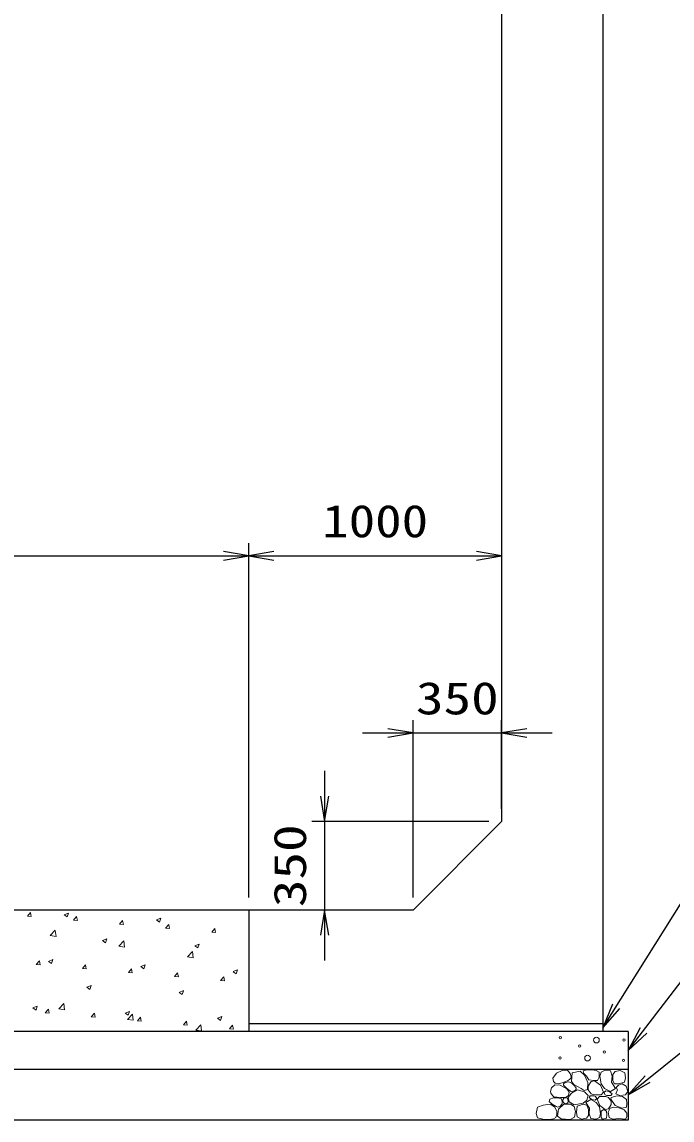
# Model space of a CAD drawing. Units: millimetres at full size. Extents: x 0 to 42050, y 0 to 29700.
# Drawn here: x 9878 to 12449, y 12470 to 16810 of the extents above; entities that cross this region are included whole.
import ezdxf
from ezdxf.enums import TextEntityAlignment as Align

# ---------------------------------------------------------------- set-up
doc = ezdxf.new("R2010")
doc.units = ezdxf.units.MM
for name, color, linetype, lineweight in [('D-DCR-HCHn', 4, 'Continuous', 9), ('D-STR-DIM', 7, 'Continuous', 25), ('D-STR-STRn', 1, 'Continuous', 25), ('D-STR-TXT', 7, 'Continuous', 25)]:
    doc.layers.add(name, color=color, linetype=linetype, lineweight=lineweight)
doc.styles.add('ＭＳ ゴシック', font='')
doc.styles.get('ＭＳ ゴシック').set_extended_font_data('MS Gothic')

# ---------------------------------------------------------------- blocks, each defined once
blk = doc.blocks.new('open_arrow')
at = {"color": 0, "linetype": 'Continuous', "lineweight": -2}
blk.add_lwpolyline([(7.5, 1.25), (0, 0), (7.5, -1.25)], dxfattribs=at)

msp = doc.modelspace()

# ---------------------------------------------------------------- linework, layer by layer
at = {"layer": 'D-DCR-HCHn'}
for p, q in [((9899.618, 13276.09), (9911.863, 13290.683)), ((9914.903, 13274.654), (9911.966, 13290.576)), ((10044.57, 13281.32), (10062.355, 13288.147)), ((10044.592, 13281.285), (10057.226, 13272.763)), ((10057.241, 13272.767), (10062.391, 13288.116)), ((9899.613, 13276.076), (9914.795, 13274.748)), ((10081.797, 13260.137), (10096.979, 13258.809)), ((10081.802, 13260.151), (10094.047, 13274.744)), ((10097.087, 13258.714), (10094.15, 13274.635)), ((10263.981, 13244.198), (10279.163, 13242.87)), ((10263.987, 13244.212), (10276.232, 13258.805)), ((10279.271, 13242.774), (10276.334, 13258.695)), ((10409.601, 13260.978), (10427.386, 13267.805)), ((10409.623, 13260.942), (10422.257, 13252.42)), ((10422.272, 13252.425), (10427.422, 13267.774)), ((10446.172, 13228.273), (10458.417, 13242.866)), ((10461.455, 13226.833), (10458.518, 13242.755)), ((10774.633, 13240.635), (10775, 13240.776)), ((10774.654, 13240.6), (10775, 13240.366)), ((9990.135, 13199.177), (10009.919, 13219.796)), ((9990.165, 13199.115), (10012.755, 13195.611)), ((10012.732, 13195.639), (10009.925, 13219.761)), ((10446.165, 13228.259), (10461.347, 13226.931)), ((10628.349, 13212.32), (10643.531, 13210.992)), ((10628.356, 13212.333), (10640.602, 13226.927)), ((10643.638, 13210.893), (10640.702, 13226.814)), ((10196.185, 13179.055), (10213.97, 13185.882)), ((10196.206, 13179.019), (10208.841, 13170.497)), ((10208.855, 13170.502), (10214.005, 13185.851)), ((10261.214, 13157.135), (10280.998, 13177.754)), ((10261.244, 13157.072), (10283.834, 13153.568)), ((10283.811, 13153.596), (10281.004, 13177.719)), ((10561.216, 13158.712), (10579.001, 13165.539)), ((10561.237, 13158.677), (10573.872, 13150.155)), ((10573.886, 13150.16), (10579.036, 13165.509)), ((10532.293, 13115.093), (10552.077, 13135.712)), ((10532.323, 13115.029), (10554.913, 13111.525)), ((10554.89, 13111.554), (10552.083, 13135.676)), ((9934.856, 13085.019), (9950.038, 13083.691)), ((9934.861, 13085.033), (9947.106, 13099.626)), ((9950.144, 13083.597), (9947.208, 13099.519)), ((9982.768, 13097.132), (10000.553, 13103.959)), ((9982.79, 13097.097), (9995.424, 13088.575)), ((9995.439, 13088.579), (10000.589, 13103.928)), ((10117.04, 13069.08), (10132.222, 13067.752)), ((10117.046, 13069.094), (10129.291, 13083.687)), ((10132.328, 13067.657), (10129.391, 13083.578)), ((10299.23, 13053.155), (10311.476, 13067.748)), ((10314.512, 13051.717), (10311.575, 13067.638)), ((10347.8, 13076.789), (10365.585, 13083.616)), ((10347.821, 13076.754), (10360.455, 13068.232)), ((10360.469, 13068.237), (10365.62, 13083.586)), ((10299.224, 13053.141), (10314.406, 13051.813)), ((10481.408, 13037.202), (10496.59, 13035.874)), ((10481.415, 13037.216), (10493.66, 13051.809)), ((10496.696, 13035.776), (10493.759, 13051.698)), ((10663.592, 13021.263), (10678.774, 13019.935)), ((10663.6, 13021.277), (10675.845, 13035.87)), ((10678.88, 13019.836), (10675.943, 13035.757)), ((10712.831, 13056.447), (10730.616, 13063.274)), ((10712.852, 13056.412), (10725.486, 13047.89)), ((10725.5, 13047.895), (10730.65, 13063.244)), ((10134.383, 12994.866), (10152.168, 13001.693)), ((10134.404, 12994.832), (10147.039, 12986.309)), ((10147.053, 12986.314), (10152.203, 13001.663)), ((10499.415, 12974.524), (10517.199, 12981.351)), ((10512.084, 12965.972), (10517.234, 12981.321)), ((10499.435, 12974.489), (10512.07, 12965.967)), ((9920.967, 12912.943), (9938.752, 12919.77)), ((9920.988, 12912.909), (9933.622, 12904.387)), ((9933.636, 12904.391), (9938.787, 12919.74)), ((9970.099, 12893.963), (9985.281, 12892.634)), ((9970.105, 12893.976), (9982.35, 12908.569)), ((9985.386, 12892.54), (9982.449, 12908.462)), ((10023.81, 12909.709), (10043.594, 12930.328)), ((10023.839, 12909.647), (10046.429, 12906.143)), ((10046.406, 12906.171), (10043.6, 12930.293)), ((10152.289, 12878.037), (10164.534, 12892.63)), ((10167.57, 12876.6), (10164.633, 12892.521)), ((10285.998, 12892.601), (10303.783, 12899.428)), ((10286.019, 12892.566), (10298.653, 12884.044)), ((10298.667, 12884.049), (10303.817, 12899.398)), ((10152.283, 12878.024), (10167.465, 12876.695)), ((10294.889, 12867.667), (10314.673, 12888.285)), ((10294.918, 12867.604), (10317.508, 12864.1)), ((10317.485, 12864.129), (10314.679, 12888.251)), ((10334.467, 12862.085), (10349.649, 12860.756)), ((10334.474, 12862.098), (10346.719, 12876.691)), ((10349.753, 12860.66), (10346.817, 12876.581)), ((10516.659, 12846.159), (10528.904, 12860.752)), ((10531.937, 12844.719), (10529, 12860.641)), ((10651.03, 12872.258), (10668.814, 12879.085)), ((10651.05, 12872.224), (10663.684, 12863.702)), ((10663.698, 12863.707), (10668.848, 12879.056)), ((10516.651, 12846.146), (10531.833, 12844.817)), ((10565.968, 12825.624), (10585.752, 12846.243)), ((10565.997, 12825.561), (10588.587, 12822.058)), ((10588.565, 12822.086), (10585.758, 12846.209)), ((10698.835, 12830.207), (10714.017, 12828.878)), ((10698.843, 12830.22), (10711.088, 12844.813)), ((10714.121, 12828.779), (10711.184, 12844.7))]:
    msp.add_line(p, q, dxfattribs=at)
for points in [[(12042.988, 12629.601), (12049.036, 12635.086), (12050.103, 12640.792), (12046.586, 12653.305), (12036.29, 12667.61), (12013.996, 12666.105), (11992.429, 12655.811), (11977.805, 12635.597), (11979.979, 12622.456), (11986.98, 12615.716), (11998.231, 12613.215), (12014.489, 12617.483), (12035.711, 12624.481)], [(12101.553, 12586.214), (12114.311, 12590.569), (12115.575, 12618.678), (12102.488, 12647.359), (12085.552, 12663.536), (12053.597, 12657.032), (12050.867, 12621.913), (12061.184, 12609.876), (12089.261, 12594.301)], [(12205.31, 12663.906), (12212.244, 12643.102), (12209.933, 12619.988), (12226.113, 12594.562), (12205.31, 12583.005), (12182.195, 12594.562), (12168.327, 12613.053), (12163.704, 12643.102), (12168.327, 12659.283), (12182.195, 12666.217)], [(12223.802, 12661.594), (12244.605, 12666.217), (12263.096, 12656.971), (12265.408, 12636.168), (12260.785, 12619.988), (12237.67, 12613.053), (12221.49, 12613.053), (12214.556, 12624.611), (12214.556, 12650.037)], [(11981.628, 12561.832), (11976.312, 12566.874), (11969.524, 12575.68), (11967.855, 12583.275), (11971.856, 12597.685), (11985.912, 12608.67), (12006.093, 12607.89), (12033.302, 12593.001), (12042.914, 12580.757), (12039.848, 12566.784), (12030.222, 12560.04), (12021.401, 12559.145), (12007.637, 12559.524), (11994.192, 12561.002)], [(12070.202, 12595.711), (12068.546, 12589.566), (12062.989, 12585.193), (12050.81, 12583.302), (12039.695, 12589.802), (12029.408, 12599.138), (12020.142, 12607.333), (12020.365, 12613.462), (12026.264, 12618.875), (12040.797, 12620.356), (12053.53, 12614.383), (12062.989, 12605.165), (12067.719, 12600.556)], [(12061.797, 12529.532), (12097.171, 12536.129), (12112.218, 12548.266), (12116.97, 12567.263), (12102.287, 12581.629), (12073.677, 12589.69), (12052.03, 12576.761), (12038.039, 12559.347), (12041.998, 12541.67)], [(12166.015, 12608.431), (12177.573, 12580.693), (12168.327, 12569.136), (12140.589, 12569.136), (12129.032, 12573.759), (12117.475, 12589.939), (12117.475, 12603.808), (12129.032, 12622.299), (12142.901, 12624.611)], [(12267.719, 12603.808), (12274.654, 12583.005), (12265.408, 12569.136), (12242.293, 12566.824), (12226.512, 12573.599), (12233.048, 12589.939), (12228.425, 12599.185), (12237.67, 12608.431), (12251.539, 12613.053)], [(11997.403, 12520.331), (12007.105, 12525.079), (12014.11, 12533.822), (12014.281, 12545.084), (12010.058, 12555.627), (11994.811, 12557.625), (11979.946, 12558.018), (11965.519, 12552.512), (11963.151, 12543.273), (11975.46, 12532.195), (11990.445, 12523.15)], [(12025.029, 12535.265), (12020.817, 12538.446), (12017.314, 12543.505), (12017.19, 12550.431), (12021.586, 12556.067), (12029.231, 12557.977), (12035.644, 12556.179), (12037.296, 12550.442), (12038.104, 12544.835), (12037.119, 12537.456), (12031.025, 12534.127)], [(12127.534, 12475.643), (12121.114, 12494.905), (12123.254, 12516.308), (12108.272, 12539.85), (12127.534, 12550.551), (12148.937, 12539.85), (12161.778, 12522.728), (12166.059, 12494.905), (12161.778, 12479.924), (12148.937, 12473.503)], [(12131.815, 12550.551), (12121.114, 12559.112), (12125.394, 12565.533), (12140.376, 12565.533), (12146.796, 12563.393), (12151.077, 12554.832), (12144.656, 12548.411)], [(12163.918, 12527.009), (12153.217, 12552.692), (12161.778, 12563.393), (12187.461, 12563.393), (12198.162, 12559.112), (12208.863, 12544.131), (12208.863, 12531.289), (12198.162, 12514.167), (12185.321, 12512.027)], [(12200.687, 12583.005), (12212.244, 12573.759), (12207.621, 12566.824), (12191.441, 12566.824), (12184.507, 12569.136), (12179.884, 12578.382), (12186.818, 12585.316)], [(12223.845, 12527.009), (12206.723, 12552.692), (12208.863, 12559.112), (12232.406, 12565.533), (12253.808, 12563.393), (12268.79, 12550.551), (12270.93, 12535.57), (12268.79, 12520.588), (12251.668, 12516.308)], [(11965.028, 12472.493), (11980.163, 12474.274), (11990.134, 12479.787), (11994.165, 12492.722), (11994.055, 12504.963), (11984.828, 12521.678), (11966.758, 12532.822), (11939.269, 12528.403), (11917.547, 12520.334), (11912.357, 12496.125), (11916.97, 12478.257), (11938.116, 12472.877)], [(12062.648, 12523.637), (12047.694, 12532.556), (12021.56, 12532.292), (12000.07, 12513.525), (11996.357, 12484.899), (12010.147, 12474.245), (12046.902, 12471.871), (12063.269, 12481.633), (12067.828, 12504.06)], [(12110.412, 12477.783), (12091.15, 12473.503), (12074.028, 12482.064), (12071.888, 12501.326), (12074.032, 12524.878), (12097.571, 12532.327), (12112.553, 12528.603), (12118.973, 12512.027), (12118.973, 12488.484)], [(12168.199, 12479.924), (12168.199, 12505.606), (12178.9, 12512.027), (12189.601, 12505.606), (12191.741, 12490.625), (12189.601, 12477.783), (12174.619, 12473.503)], [(12215.284, 12473.503), (12200.302, 12479.924), (12196.022, 12501.326), (12204.583, 12516.308), (12219.565, 12520.588), (12238.827, 12518.448), (12260.229, 12509.887), (12270.93, 12497.045), (12270.93, 12482.064), (12264.51, 12473.503), (12238.827, 12475.643)]]:
    msp.add_lwpolyline(points, close=True, dxfattribs=at)
msp.add_lwpolyline([(12131.568, 12668.547), (12148.907, 12666.446), (12160.742, 12658.701), (12160.374, 12639.819), (12154.486, 12626.087), (12139.975, 12626.185), (12119.893, 12629.153), (12110.201, 12643.689), (12100.918, 12653.492), (12098.116, 12664.345), (12110.901, 12668.547), (12131.918, 12668.547)], dxfattribs=at)
for centre, radius in [((12007.803, 12795.221), 4.5), ((12083.437, 12762.459), 4.5), ((12149.996, 12786.145), 11.25), ((12258.909, 12786.145), 4.5), ((12006.091, 12714.955), 4.5), ((12115.004, 12714.955), 11.25), ((12181.563, 12738.641), 4.5), ((12257.197, 12705.879), 4.5)]:
    msp.add_circle(centre, radius, dxfattribs=at)
at = {"layer": 'D-STR-DIM'}
for p, q in [((10775, 13350), (10775, 14750)), ((10775, 13350), (10775, 14750)), ((6275, 14700), (10775, 14700)), ((10775, 14700), (11775, 14700)), ((11425, 13350), (11425, 14050)), ((11775, 13700), (11775, 14050)), ((11225, 14000), (11975, 14000)), ((11075, 13850), (11075, 13100)), ((11725, 13650), (11025, 13650)), ((11375, 13300), (11025, 13300))]:
    msp.add_line(p, q, dxfattribs=at)
at = {"layer": 'D-STR-STRn'}
for p, q in [((12175, 19700), (12175, 12850)), ((11775, 18950), (11775, 13650)), ((11775, 13650), (11425, 13300)), ((11425, 13300), (5625, 13300)), ((10775, 13300), (10775, 12820)), ((12175, 12850), (10775, 12850)), ((12175, 12850), (12175, 12820)), ((12275, 12820), (4775, 12820)), ((12275, 12820), (12275, 12470)), ((12275, 12670), (4775, 12670)), ((12275, 12470), (4775, 12470))]:
    msp.add_line(p, q, dxfattribs=at)
at = {"layer": 'D-STR-TXT'}
for points in [[(12175, 12835), (12625, 13550), (12725, 13550), (15258.756, 13550)], [(12275, 12745), (12625, 13200), (12725, 13200), (14576.523, 13200)], [(12275, 12570), (12625, 12850), (12725, 12850), (13389.721, 12850)]]:
    msp.add_lwpolyline(points, dxfattribs=at)

# ---------------------------------------------------------------- block references
at = {"layer": 'D-STR-DIM', "xscale": 13.3, "yscale": 13.3}
for p, rotation in [((10775, 14700), 180), ((11775, 14700), 180), ((11425, 14000), 180), ((11075, 13650), 90), ((11075, 13300), 270)]:
    msp.add_blockref('open_arrow', p, dxfattribs=dict(at, rotation=rotation))
for p in [(10775, 14700), (11775, 14000)]:
    msp.add_blockref('open_arrow', p, dxfattribs=at)
at = {"layer": 'D-STR-TXT', "xscale": 13.3, "yscale": 13.3}
for p, rotation in [((12175, 12835), 57.8), ((12275, 12745), 52.4), ((12275, 12570), 38.7)]:
    msp.add_blockref('open_arrow', p, dxfattribs=dict(at, rotation=rotation))

# ---------------------------------------------------------------- texts
at = {"layer": 'D-STR-DIM', "style": 'ＭＳ ゴシック'}
for s, width, p in [('1000', 1.2, (11275, 14837.5)), ('350', 1.25, (11600, 14137.5))]:
    msp.add_text(s, height=128.3, dxfattribs=dict(at, width=width)).set_placement(p, align=Align.MIDDLE_CENTER)
at = {"layer": 'D-STR-DIM', "style": 'ＭＳ ゴシック', "width": 1.25}
msp.add_text('350', height=128.3, rotation=90, dxfattribs=at).set_placement((10937.5, 13475), align=Align.MIDDLE_CENTER)

doc.saveas('drawing.dxf')
